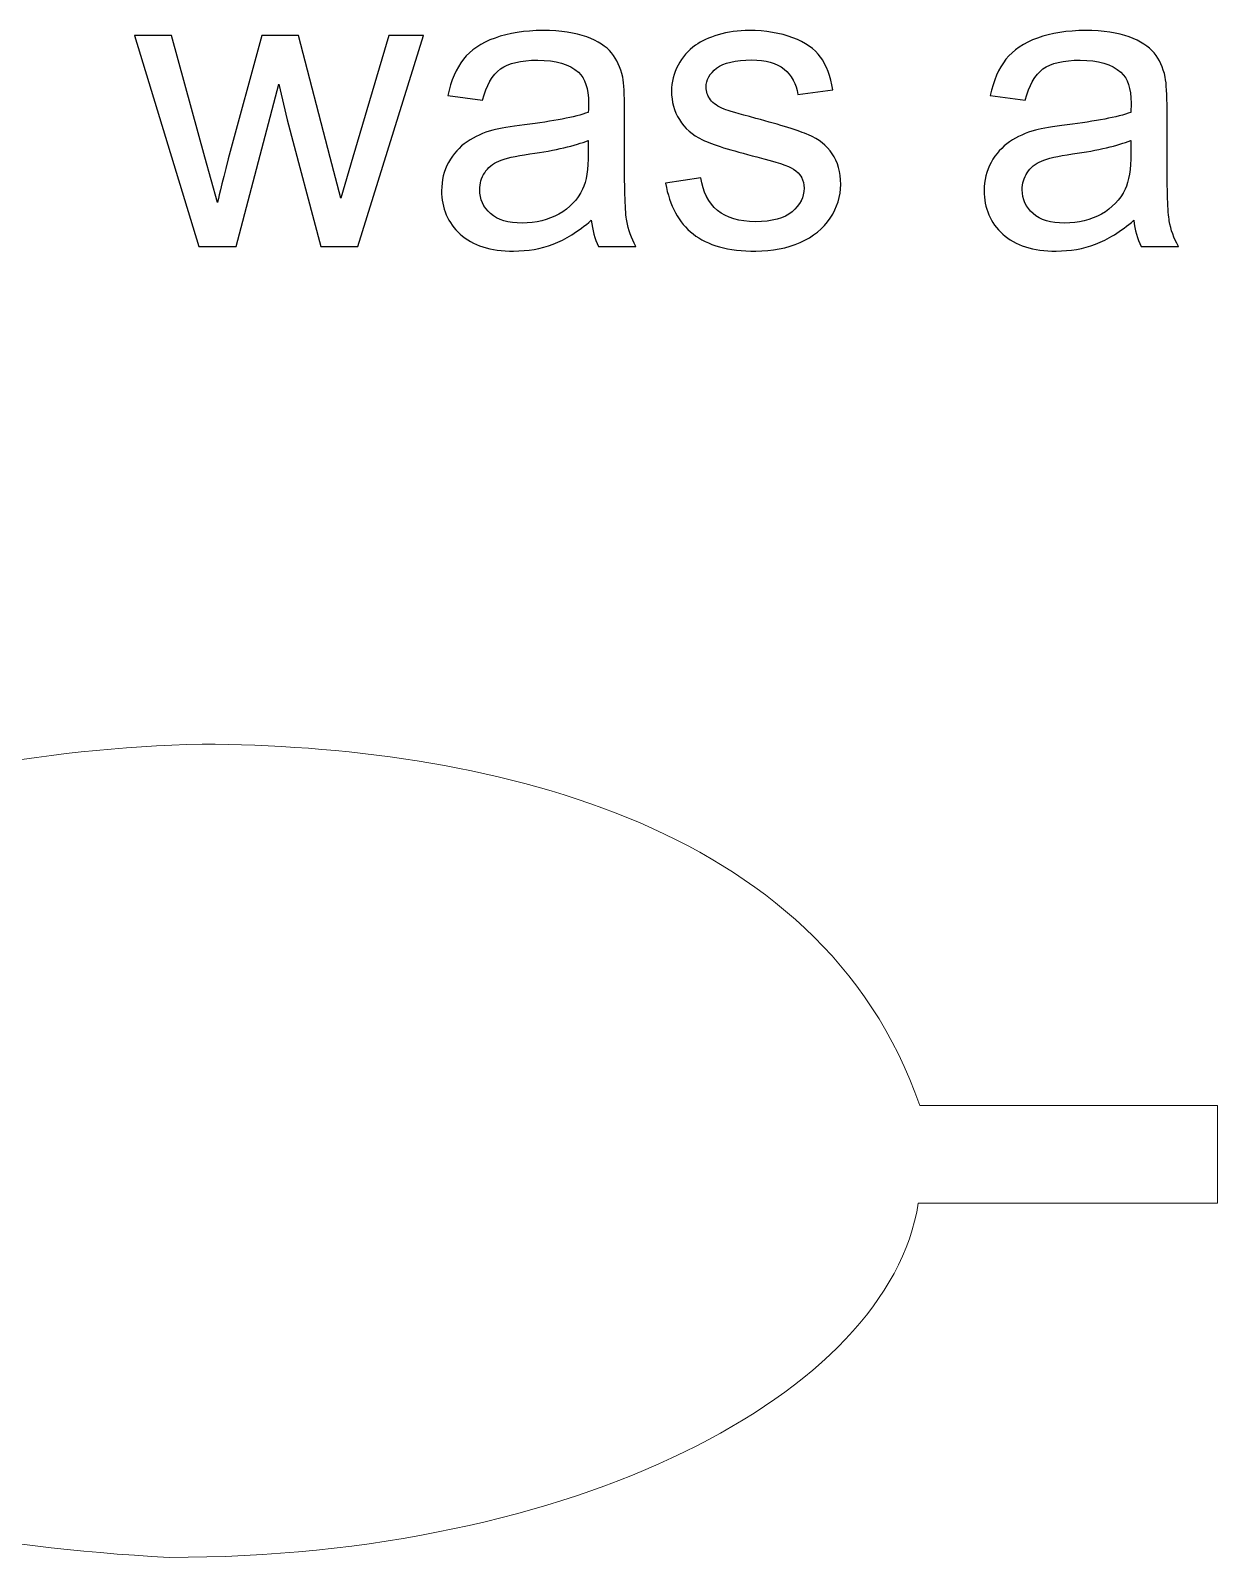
# Model space of a CAD drawing. Header units: inches. Extents: x -11.8 to 11.6, y -5.3 to 5.9.
# Drawn here: x 6.341 to 7.8, y 0.772 to 2.648 of the extents above; entities that cross this region are included whole.
import ezdxf

# ---------------------------------------------------------------- set-up
doc = ezdxf.new("R2010")
doc.units = ezdxf.units.IN
doc.header["$MEASUREMENT"] = 0
doc.layers.add('Layer 1', color=7, linetype='Continuous')

msp = doc.modelspace()

# ---------------------------------------------------------------- linework, layer by layer
at = {"layer": 'Layer 1', "color": 250}
for points, knots in [([(7.0302, 2.4148), (7.0139, 2.401), (6.9982, 2.3913), (6.9832, 2.3855), (6.9832, 2.3855), (6.9681, 2.3798), (6.952, 2.377), (6.9347, 2.377), (6.9347, 2.377), (6.9062, 2.377), (6.8844, 2.3839), (6.869, 2.3978), (6.869, 2.3978), (6.8538, 2.4118), (6.8461, 2.4296), (6.8461, 2.4512), (6.8461, 2.4512), (6.8461, 2.4639), (6.849, 2.4755), (6.8548, 2.486), (6.8548, 2.486), (6.8605, 2.4965), (6.8681, 2.5049), (6.8775, 2.5113), (6.8775, 2.5113), (6.8869, 2.5176), (6.8974, 2.5224), (6.9091, 2.5257), (6.9091, 2.5257), (6.9177, 2.5279), (6.9307, 2.5302), (6.9481, 2.5323), (6.9481, 2.5323), (6.9836, 2.5365), (7.0098, 2.5415), (7.0265, 2.5474), (7.0265, 2.5474), (7.0267, 2.5534), (7.0268, 2.5573), (7.0268, 2.5588), (7.0268, 2.5588), (7.0268, 2.5768), (7.0226, 2.5894), (7.0143, 2.5967), (7.0143, 2.5967), (7.0031, 2.6067), (6.9864, 2.6116), (6.9643, 2.6116), (6.9643, 2.6116), (6.9436, 2.6116), (6.9284, 2.608), (6.9185, 2.6008), (6.9185, 2.6008), (6.9086, 2.5935), (6.9014, 2.5807), (6.8966, 2.5623), (6.8966, 2.5623), (6.8966, 2.5623), (6.8537, 2.5682), (6.8537, 2.5682), (6.8537, 2.5682), (6.8576, 2.5865), (6.864, 2.6014), (6.873, 2.6127), (6.873, 2.6127), (6.8819, 2.624), (6.8949, 2.6328), (6.9118, 2.6388), (6.9118, 2.6388), (6.9287, 2.6449), (6.9483, 2.648), (6.9706, 2.648), (6.9706, 2.648), (6.9928, 2.648), (7.0107, 2.6453), (7.0245, 2.6402), (7.0245, 2.6402), (7.0384, 2.6349), (7.0485, 2.6284), (7.0551, 2.6205), (7.0551, 2.6205), (7.0616, 2.6126), (7.0661, 2.6027), (7.0688, 2.5906), (7.0688, 2.5906), (7.0702, 2.5831), (7.071, 2.5696), (7.071, 2.5501), (7.071, 2.5501), (7.071, 2.5501), (7.071, 2.4915), (7.071, 2.4915), (7.071, 2.4915), (7.071, 2.4506), (7.0719, 2.4248), (7.0738, 2.414), (7.0738, 2.414), (7.0756, 2.4032), (7.0794, 2.3928), (7.0849, 2.3828), (7.0849, 2.3828), (7.0849, 2.3828), (7.039, 2.3828), (7.039, 2.3828), (7.039, 2.3828), (7.0345, 2.3919), (7.0315, 2.4026), (7.0302, 2.4148)], [0, 0, 0, 0, 0.035714, 0.035714, 0.035714, 0.035714, 0.071429, 0.071429, 0.071429, 0.071429, 0.107143, 0.107143, 0.107143, 0.107143, 0.142857, 0.142857, 0.142857, 0.142857, 0.178571, 0.178571, 0.178571, 0.178571, 0.214286, 0.214286, 0.214286, 0.214286, 0.25, 0.25, 0.25, 0.25, 0.285714, 0.285714, 0.285714, 0.285714, 0.321429, 0.321429, 0.321429, 0.321429, 0.357143, 0.357143, 0.357143, 0.357143, 0.392857, 0.392857, 0.392857, 0.392857, 0.428571, 0.428571, 0.428571, 0.428571, 0.464286, 0.464286, 0.464286, 0.464286, 0.5, 0.5, 0.5, 0.5, 0.535714, 0.535714, 0.535714, 0.535714, 0.571429, 0.571429, 0.571429, 0.571429, 0.607143, 0.607143, 0.607143, 0.607143, 0.642857, 0.642857, 0.642857, 0.642857, 0.678571, 0.678571, 0.678571, 0.678571, 0.714286, 0.714286, 0.714286, 0.714286, 0.75, 0.75, 0.75, 0.75, 0.785714, 0.785714, 0.785714, 0.785714, 0.821429, 0.821429, 0.821429, 0.821429, 0.857143, 0.857143, 0.857143, 0.857143, 0.892857, 0.892857, 0.892857, 0.892857, 0.928571, 0.928571, 0.928571, 0.928571, 1, 1, 1, 1]), ([(7.1215, 2.4603), (7.1215, 2.4603), (7.165, 2.4671), (7.165, 2.4671), (7.165, 2.4671), (7.1674, 2.4497), (7.1742, 2.4363), (7.1854, 2.427), (7.1854, 2.427), (7.1965, 2.4178), (7.212, 2.4131), (7.2321, 2.4131), (7.2321, 2.4131), (7.2523, 2.4131), (7.2673, 2.4173), (7.277, 2.4254), (7.277, 2.4254), (7.2868, 2.4337), (7.2917, 2.4433), (7.2917, 2.4543), (7.2917, 2.4543), (7.2917, 2.4643), (7.2874, 2.4721), (7.2787, 2.4778), (7.2787, 2.4778), (7.2727, 2.4818), (7.2577, 2.4867), (7.2338, 2.4927), (7.2338, 2.4927), (7.2016, 2.5008), (7.1792, 2.5078), (7.1668, 2.5138), (7.1668, 2.5138), (7.1544, 2.5198), (7.1449, 2.528), (7.1385, 2.5385), (7.1385, 2.5385), (7.132, 2.549), (7.1288, 2.5606), (7.1288, 2.5733), (7.1288, 2.5733), (7.1288, 2.5848), (7.1315, 2.5955), (7.1368, 2.6053), (7.1368, 2.6053), (7.142, 2.6153), (7.1493, 2.6234), (7.1584, 2.6299), (7.1584, 2.6299), (7.1652, 2.6349), (7.1745, 2.6393), (7.1863, 2.6428), (7.1863, 2.6428), (7.1981, 2.6463), (7.2108, 2.648), (7.2243, 2.648), (7.2243, 2.648), (7.2446, 2.648), (7.2625, 2.645), (7.2779, 2.6392), (7.2779, 2.6392), (7.2933, 2.6333), (7.3046, 2.6254), (7.312, 2.6154), (7.312, 2.6154), (7.3193, 2.6053), (7.3243, 2.592), (7.327, 2.5753), (7.327, 2.5753), (7.327, 2.5753), (7.2841, 2.5693), (7.2841, 2.5693), (7.2841, 2.5693), (7.2821, 2.5827), (7.2765, 2.5931), (7.2671, 2.6006), (7.2671, 2.6006), (7.2578, 2.6081), (7.2445, 2.6118), (7.2275, 2.6118), (7.2275, 2.6118), (7.2073, 2.6118), (7.1929, 2.6085), (7.1843, 2.6018), (7.1843, 2.6018), (7.1756, 2.5952), (7.1713, 2.5873), (7.1713, 2.5784), (7.1713, 2.5784), (7.1713, 2.5727), (7.1731, 2.5676), (7.1767, 2.563), (7.1767, 2.563), (7.1803, 2.5583), (7.1859, 2.5544), (7.1935, 2.5513), (7.1935, 2.5513), (7.198, 2.5497), (7.2109, 2.5459), (7.2324, 2.5401), (7.2324, 2.5401), (7.2635, 2.5318), (7.2851, 2.525), (7.2974, 2.5197), (7.2974, 2.5197), (7.3097, 2.5144), (7.3194, 2.5067), (7.3264, 2.4966), (7.3264, 2.4966), (7.3334, 2.4865), (7.3369, 2.474), (7.3369, 2.459), (7.3369, 2.459), (7.3369, 2.4443), (7.3325, 2.4306), (7.324, 2.4176), (7.324, 2.4176), (7.3155, 2.4047), (7.3031, 2.3947), (7.287, 2.3876), (7.287, 2.3876), (7.271, 2.3805), (7.2527, 2.377), (7.2324, 2.377), (7.2324, 2.377), (7.1986, 2.377), (7.173, 2.384), (7.1553, 2.398), (7.1553, 2.398), (7.1376, 2.412), (7.1264, 2.4328), (7.1215, 2.4603)], [0, 0, 0, 0, 0.029412, 0.029412, 0.029412, 0.029412, 0.058824, 0.058824, 0.058824, 0.058824, 0.088235, 0.088235, 0.088235, 0.088235, 0.117647, 0.117647, 0.117647, 0.117647, 0.147059, 0.147059, 0.147059, 0.147059, 0.176471, 0.176471, 0.176471, 0.176471, 0.205882, 0.205882, 0.205882, 0.205882, 0.235294, 0.235294, 0.235294, 0.235294, 0.264706, 0.264706, 0.264706, 0.264706, 0.294118, 0.294118, 0.294118, 0.294118, 0.323529, 0.323529, 0.323529, 0.323529, 0.352941, 0.352941, 0.352941, 0.352941, 0.382353, 0.382353, 0.382353, 0.382353, 0.411765, 0.411765, 0.411765, 0.411765, 0.441176, 0.441176, 0.441176, 0.441176, 0.470588, 0.470588, 0.470588, 0.470588, 0.5, 0.5, 0.5, 0.5, 0.529412, 0.529412, 0.529412, 0.529412, 0.558824, 0.558824, 0.558824, 0.558824, 0.588235, 0.588235, 0.588235, 0.588235, 0.617647, 0.617647, 0.617647, 0.617647, 0.647059, 0.647059, 0.647059, 0.647059, 0.676471, 0.676471, 0.676471, 0.676471, 0.705882, 0.705882, 0.705882, 0.705882, 0.735294, 0.735294, 0.735294, 0.735294, 0.764706, 0.764706, 0.764706, 0.764706, 0.794118, 0.794118, 0.794118, 0.794118, 0.823529, 0.823529, 0.823529, 0.823529, 0.852941, 0.852941, 0.852941, 0.852941, 0.882353, 0.882353, 0.882353, 0.882353, 0.911765, 0.911765, 0.911765, 0.911765, 0.941176, 0.941176, 0.941176, 0.941176, 1, 1, 1, 1]), ([(7.6972, 2.4148), (7.6809, 2.401), (7.6652, 2.3913), (7.6502, 2.3855), (7.6502, 2.3855), (7.6351, 2.3798), (7.619, 2.377), (7.6017, 2.377), (7.6017, 2.377), (7.5732, 2.377), (7.5514, 2.3839), (7.536, 2.3978), (7.536, 2.3978), (7.5208, 2.4118), (7.5131, 2.4296), (7.5131, 2.4512), (7.5131, 2.4512), (7.5131, 2.4639), (7.516, 2.4755), (7.5218, 2.486), (7.5218, 2.486), (7.5275, 2.4965), (7.5351, 2.5049), (7.5445, 2.5113), (7.5445, 2.5113), (7.5539, 2.5176), (7.5644, 2.5224), (7.5761, 2.5257), (7.5761, 2.5257), (7.5847, 2.5279), (7.5977, 2.5302), (7.6151, 2.5323), (7.6151, 2.5323), (7.6506, 2.5365), (7.6768, 2.5415), (7.6935, 2.5474), (7.6935, 2.5474), (7.6937, 2.5534), (7.6938, 2.5573), (7.6938, 2.5588), (7.6938, 2.5588), (7.6938, 2.5768), (7.6896, 2.5894), (7.6813, 2.5967), (7.6813, 2.5967), (7.6701, 2.6067), (7.6534, 2.6116), (7.6313, 2.6116), (7.6313, 2.6116), (7.6106, 2.6116), (7.5954, 2.608), (7.5855, 2.6008), (7.5855, 2.6008), (7.5756, 2.5935), (7.5684, 2.5807), (7.5636, 2.5623), (7.5636, 2.5623), (7.5636, 2.5623), (7.5207, 2.5682), (7.5207, 2.5682), (7.5207, 2.5682), (7.5246, 2.5865), (7.531, 2.6014), (7.54, 2.6127), (7.54, 2.6127), (7.5489, 2.624), (7.5619, 2.6328), (7.5788, 2.6388), (7.5788, 2.6388), (7.5957, 2.6449), (7.6153, 2.648), (7.6376, 2.648), (7.6376, 2.648), (7.6598, 2.648), (7.6777, 2.6453), (7.6915, 2.6402), (7.6915, 2.6402), (7.7054, 2.6349), (7.7155, 2.6284), (7.7221, 2.6205), (7.7221, 2.6205), (7.7286, 2.6126), (7.7331, 2.6027), (7.7358, 2.5906), (7.7358, 2.5906), (7.7372, 2.5831), (7.738, 2.5696), (7.738, 2.5501), (7.738, 2.5501), (7.738, 2.5501), (7.738, 2.4915), (7.738, 2.4915), (7.738, 2.4915), (7.738, 2.4506), (7.7389, 2.4248), (7.7408, 2.414), (7.7408, 2.414), (7.7426, 2.4032), (7.7464, 2.3928), (7.7519, 2.3828), (7.7519, 2.3828), (7.7519, 2.3828), (7.706, 2.3828), (7.706, 2.3828), (7.706, 2.3828), (7.7015, 2.3919), (7.6985, 2.4026), (7.6972, 2.4148)], [0, 0, 0, 0, 0.035714, 0.035714, 0.035714, 0.035714, 0.071429, 0.071429, 0.071429, 0.071429, 0.107143, 0.107143, 0.107143, 0.107143, 0.142857, 0.142857, 0.142857, 0.142857, 0.178571, 0.178571, 0.178571, 0.178571, 0.214286, 0.214286, 0.214286, 0.214286, 0.25, 0.25, 0.25, 0.25, 0.285714, 0.285714, 0.285714, 0.285714, 0.321429, 0.321429, 0.321429, 0.321429, 0.357143, 0.357143, 0.357143, 0.357143, 0.392857, 0.392857, 0.392857, 0.392857, 0.428571, 0.428571, 0.428571, 0.428571, 0.464286, 0.464286, 0.464286, 0.464286, 0.5, 0.5, 0.5, 0.5, 0.535714, 0.535714, 0.535714, 0.535714, 0.571429, 0.571429, 0.571429, 0.571429, 0.607143, 0.607143, 0.607143, 0.607143, 0.642857, 0.642857, 0.642857, 0.642857, 0.678571, 0.678571, 0.678571, 0.678571, 0.714286, 0.714286, 0.714286, 0.714286, 0.75, 0.75, 0.75, 0.75, 0.785714, 0.785714, 0.785714, 0.785714, 0.821429, 0.821429, 0.821429, 0.821429, 0.857143, 0.857143, 0.857143, 0.857143, 0.892857, 0.892857, 0.892857, 0.892857, 0.928571, 0.928571, 0.928571, 0.928571, 1, 1, 1, 1]), ([(6.5478, 2.3828), (6.5478, 2.3828), (6.4685, 2.6421), (6.4685, 2.6421), (6.4685, 2.6421), (6.4685, 2.6421), (6.5139, 2.6421), (6.5139, 2.6421), (6.5139, 2.6421), (6.5139, 2.6421), (6.5551, 2.4924), (6.5551, 2.4924), (6.5551, 2.4924), (6.5551, 2.4924), (6.5705, 2.4368), (6.5705, 2.4368), (6.5705, 2.4368), (6.5711, 2.4396), (6.5756, 2.4574), (6.5839, 2.4903), (6.5839, 2.4903), (6.5839, 2.4903), (6.6251, 2.6421), (6.6251, 2.6421), (6.6251, 2.6421), (6.6251, 2.6421), (6.6703, 2.6421), (6.6703, 2.6421), (6.6703, 2.6421), (6.6703, 2.6421), (6.7091, 2.4918), (6.7091, 2.4918), (6.7091, 2.4918), (6.7091, 2.4918), (6.7221, 2.4422), (6.7221, 2.4422), (6.7221, 2.4422), (6.7221, 2.4422), (6.737, 2.4923), (6.737, 2.4923), (6.737, 2.4923), (6.737, 2.4923), (6.7814, 2.6421), (6.7814, 2.6421), (6.7814, 2.6421), (6.7814, 2.6421), (6.8241, 2.6421), (6.8241, 2.6421), (6.8241, 2.6421), (6.8241, 2.6421), (6.743, 2.3828), (6.743, 2.3828), (6.743, 2.3828), (6.743, 2.3828), (6.6975, 2.3828), (6.6975, 2.3828), (6.6975, 2.3828), (6.6975, 2.3828), (6.6562, 2.5381), (6.6562, 2.5381), (6.6562, 2.5381), (6.6562, 2.5381), (6.6461, 2.5823), (6.6461, 2.5823), (6.6461, 2.5823), (6.6461, 2.5823), (6.5937, 2.3828), (6.5937, 2.3828), (6.5937, 2.3828), (6.5937, 2.3828), (6.5478, 2.3828), (6.5478, 2.3828)], [0, 0, 0, 0, 0.052632, 0.052632, 0.052632, 0.052632, 0.105263, 0.105263, 0.105263, 0.105263, 0.157895, 0.157895, 0.157895, 0.157895, 0.210526, 0.210526, 0.210526, 0.210526, 0.263158, 0.263158, 0.263158, 0.263158, 0.315789, 0.315789, 0.315789, 0.315789, 0.368421, 0.368421, 0.368421, 0.368421, 0.421053, 0.421053, 0.421053, 0.421053, 0.473684, 0.473684, 0.473684, 0.473684, 0.526316, 0.526316, 0.526316, 0.526316, 0.578947, 0.578947, 0.578947, 0.578947, 0.631579, 0.631579, 0.631579, 0.631579, 0.684211, 0.684211, 0.684211, 0.684211, 0.736842, 0.736842, 0.736842, 0.736842, 0.789474, 0.789474, 0.789474, 0.789474, 0.842105, 0.842105, 0.842105, 0.842105, 0.894737, 0.894737, 0.894737, 0.894737, 1, 1, 1, 1]), ([(7.0265, 2.513), (7.0105, 2.5064), (6.9866, 2.5009), (6.9548, 2.4963), (6.9548, 2.4963), (6.9367, 2.4938), (6.9239, 2.4908), (6.9165, 2.4876), (6.9165, 2.4876), (6.909, 2.4843), (6.9031, 2.4796), (6.8991, 2.4733), (6.8991, 2.4733), (6.895, 2.467), (6.893, 2.4601), (6.893, 2.4524), (6.893, 2.4524), (6.893, 2.4407), (6.8975, 2.4309), (6.9063, 2.4231), (6.9063, 2.4231), (6.9151, 2.4153), (6.9281, 2.4114), (6.9452, 2.4114), (6.9452, 2.4114), (6.9621, 2.4114), (6.9772, 2.4151), (6.9904, 2.4225), (6.9904, 2.4225), (7.0035, 2.4299), (7.0133, 2.4401), (7.0195, 2.4529), (7.0195, 2.4529), (7.0242, 2.4628), (7.0265, 2.4775), (7.0265, 2.4968), (7.0265, 2.4968), (7.0265, 2.4968), (7.0265, 2.513), (7.0265, 2.513)], [0, 0, 0, 0, 0.090909, 0.090909, 0.090909, 0.090909, 0.181818, 0.181818, 0.181818, 0.181818, 0.272727, 0.272727, 0.272727, 0.272727, 0.363636, 0.363636, 0.363636, 0.363636, 0.454545, 0.454545, 0.454545, 0.454545, 0.545455, 0.545455, 0.545455, 0.545455, 0.636364, 0.636364, 0.636364, 0.636364, 0.727273, 0.727273, 0.727273, 0.727273, 0.818182, 0.818182, 0.818182, 0.818182, 1, 1, 1, 1]), ([(7.6935, 2.513), (7.6775, 2.5064), (7.6536, 2.5009), (7.6218, 2.4963), (7.6218, 2.4963), (7.6037, 2.4938), (7.5909, 2.4908), (7.5835, 2.4876), (7.5835, 2.4876), (7.576, 2.4843), (7.5701, 2.4796), (7.5661, 2.4733), (7.5661, 2.4733), (7.562, 2.467), (7.56, 2.4601), (7.56, 2.4524), (7.56, 2.4524), (7.56, 2.4407), (7.5645, 2.4309), (7.5733, 2.4231), (7.5733, 2.4231), (7.5821, 2.4153), (7.5951, 2.4114), (7.6122, 2.4114), (7.6122, 2.4114), (7.6291, 2.4114), (7.6442, 2.4151), (7.6574, 2.4225), (7.6574, 2.4225), (7.6705, 2.4299), (7.6803, 2.4401), (7.6865, 2.4529), (7.6865, 2.4529), (7.6912, 2.4628), (7.6935, 2.4775), (7.6935, 2.4968), (7.6935, 2.4968), (7.6935, 2.4968), (7.6935, 2.513), (7.6935, 2.513)], [0, 0, 0, 0, 0.090909, 0.090909, 0.090909, 0.090909, 0.181818, 0.181818, 0.181818, 0.181818, 0.272727, 0.272727, 0.272727, 0.272727, 0.363636, 0.363636, 0.363636, 0.363636, 0.454545, 0.454545, 0.454545, 0.454545, 0.545455, 0.545455, 0.545455, 0.545455, 0.636364, 0.636364, 0.636364, 0.636364, 0.727273, 0.727273, 0.727273, 0.727273, 0.818182, 0.818182, 0.818182, 0.818182, 1, 1, 1, 1])]:
    msp.add_open_spline(points, degree=3, knots=knots, dxfattribs=at)
at = {"layer": 'Layer 1', "color": 250, "lineweight": 9}
for points, knots in [([(7.0302, 2.4148), (7.0139, 2.401), (6.9982, 2.3913), (6.9832, 2.3855), (6.9832, 2.3855), (6.9681, 2.3798), (6.952, 2.377), (6.9347, 2.377), (6.9347, 2.377), (6.9062, 2.377), (6.8844, 2.3839), (6.869, 2.3978), (6.869, 2.3978), (6.8538, 2.4118), (6.8461, 2.4296), (6.8461, 2.4512), (6.8461, 2.4512), (6.8461, 2.4639), (6.849, 2.4755), (6.8548, 2.486), (6.8548, 2.486), (6.8605, 2.4965), (6.8681, 2.5049), (6.8775, 2.5113), (6.8775, 2.5113), (6.8869, 2.5176), (6.8974, 2.5224), (6.9091, 2.5257), (6.9091, 2.5257), (6.9177, 2.5279), (6.9307, 2.5302), (6.9481, 2.5323), (6.9481, 2.5323), (6.9836, 2.5365), (7.0098, 2.5415), (7.0265, 2.5474), (7.0265, 2.5474), (7.0267, 2.5534), (7.0268, 2.5573), (7.0268, 2.5588), (7.0268, 2.5588), (7.0268, 2.5768), (7.0226, 2.5894), (7.0143, 2.5967), (7.0143, 2.5967), (7.0031, 2.6067), (6.9864, 2.6116), (6.9643, 2.6116), (6.9643, 2.6116), (6.9436, 2.6116), (6.9284, 2.608), (6.9185, 2.6008), (6.9185, 2.6008), (6.9086, 2.5935), (6.9014, 2.5807), (6.8966, 2.5623), (6.8966, 2.5623), (6.8966, 2.5623), (6.8537, 2.5682), (6.8537, 2.5682), (6.8537, 2.5682), (6.8576, 2.5865), (6.864, 2.6014), (6.873, 2.6127), (6.873, 2.6127), (6.8819, 2.624), (6.8949, 2.6328), (6.9118, 2.6388), (6.9118, 2.6388), (6.9287, 2.6449), (6.9483, 2.648), (6.9706, 2.648), (6.9706, 2.648), (6.9928, 2.648), (7.0107, 2.6453), (7.0245, 2.6402), (7.0245, 2.6402), (7.0384, 2.6349), (7.0485, 2.6284), (7.0551, 2.6205), (7.0551, 2.6205), (7.0616, 2.6126), (7.0661, 2.6027), (7.0688, 2.5906), (7.0688, 2.5906), (7.0702, 2.5831), (7.071, 2.5696), (7.071, 2.5501), (7.071, 2.5501), (7.071, 2.5501), (7.071, 2.4915), (7.071, 2.4915), (7.071, 2.4915), (7.071, 2.4506), (7.0719, 2.4248), (7.0738, 2.414), (7.0738, 2.414), (7.0756, 2.4032), (7.0794, 2.3928), (7.0849, 2.3828), (7.0849, 2.3828), (7.0849, 2.3828), (7.039, 2.3828), (7.039, 2.3828), (7.039, 2.3828), (7.0345, 2.3919), (7.0315, 2.4026), (7.0302, 2.4148)], [0, 0, 0, 0, 0.035714, 0.035714, 0.035714, 0.035714, 0.071429, 0.071429, 0.071429, 0.071429, 0.107143, 0.107143, 0.107143, 0.107143, 0.142857, 0.142857, 0.142857, 0.142857, 0.178571, 0.178571, 0.178571, 0.178571, 0.214286, 0.214286, 0.214286, 0.214286, 0.25, 0.25, 0.25, 0.25, 0.285714, 0.285714, 0.285714, 0.285714, 0.321429, 0.321429, 0.321429, 0.321429, 0.357143, 0.357143, 0.357143, 0.357143, 0.392857, 0.392857, 0.392857, 0.392857, 0.428571, 0.428571, 0.428571, 0.428571, 0.464286, 0.464286, 0.464286, 0.464286, 0.5, 0.5, 0.5, 0.5, 0.535714, 0.535714, 0.535714, 0.535714, 0.571429, 0.571429, 0.571429, 0.571429, 0.607143, 0.607143, 0.607143, 0.607143, 0.642857, 0.642857, 0.642857, 0.642857, 0.678571, 0.678571, 0.678571, 0.678571, 0.714286, 0.714286, 0.714286, 0.714286, 0.75, 0.75, 0.75, 0.75, 0.785714, 0.785714, 0.785714, 0.785714, 0.821429, 0.821429, 0.821429, 0.821429, 0.857143, 0.857143, 0.857143, 0.857143, 0.892857, 0.892857, 0.892857, 0.892857, 0.928571, 0.928571, 0.928571, 0.928571, 1, 1, 1, 1]), ([(7.1215, 2.4603), (7.1215, 2.4603), (7.165, 2.4671), (7.165, 2.4671), (7.165, 2.4671), (7.1674, 2.4497), (7.1742, 2.4363), (7.1854, 2.427), (7.1854, 2.427), (7.1965, 2.4178), (7.212, 2.4131), (7.2321, 2.4131), (7.2321, 2.4131), (7.2523, 2.4131), (7.2673, 2.4173), (7.277, 2.4254), (7.277, 2.4254), (7.2868, 2.4337), (7.2917, 2.4433), (7.2917, 2.4543), (7.2917, 2.4543), (7.2917, 2.4643), (7.2874, 2.4721), (7.2787, 2.4778), (7.2787, 2.4778), (7.2727, 2.4818), (7.2577, 2.4867), (7.2338, 2.4927), (7.2338, 2.4927), (7.2016, 2.5008), (7.1792, 2.5078), (7.1668, 2.5138), (7.1668, 2.5138), (7.1544, 2.5198), (7.1449, 2.528), (7.1385, 2.5385), (7.1385, 2.5385), (7.132, 2.549), (7.1288, 2.5606), (7.1288, 2.5733), (7.1288, 2.5733), (7.1288, 2.5848), (7.1315, 2.5955), (7.1368, 2.6053), (7.1368, 2.6053), (7.142, 2.6153), (7.1493, 2.6234), (7.1584, 2.6299), (7.1584, 2.6299), (7.1652, 2.6349), (7.1745, 2.6393), (7.1863, 2.6428), (7.1863, 2.6428), (7.1981, 2.6463), (7.2108, 2.648), (7.2243, 2.648), (7.2243, 2.648), (7.2446, 2.648), (7.2625, 2.645), (7.2779, 2.6392), (7.2779, 2.6392), (7.2933, 2.6333), (7.3046, 2.6254), (7.312, 2.6154), (7.312, 2.6154), (7.3193, 2.6053), (7.3243, 2.592), (7.327, 2.5753), (7.327, 2.5753), (7.327, 2.5753), (7.2841, 2.5693), (7.2841, 2.5693), (7.2841, 2.5693), (7.2821, 2.5827), (7.2765, 2.5931), (7.2671, 2.6006), (7.2671, 2.6006), (7.2578, 2.6081), (7.2445, 2.6118), (7.2275, 2.6118), (7.2275, 2.6118), (7.2073, 2.6118), (7.1929, 2.6085), (7.1843, 2.6018), (7.1843, 2.6018), (7.1756, 2.5952), (7.1713, 2.5873), (7.1713, 2.5784), (7.1713, 2.5784), (7.1713, 2.5727), (7.1731, 2.5676), (7.1767, 2.563), (7.1767, 2.563), (7.1803, 2.5583), (7.1859, 2.5544), (7.1935, 2.5513), (7.1935, 2.5513), (7.198, 2.5497), (7.2109, 2.5459), (7.2324, 2.5401), (7.2324, 2.5401), (7.2635, 2.5318), (7.2851, 2.525), (7.2974, 2.5197), (7.2974, 2.5197), (7.3097, 2.5144), (7.3194, 2.5067), (7.3264, 2.4966), (7.3264, 2.4966), (7.3334, 2.4865), (7.3369, 2.474), (7.3369, 2.459), (7.3369, 2.459), (7.3369, 2.4443), (7.3325, 2.4306), (7.324, 2.4176), (7.324, 2.4176), (7.3155, 2.4047), (7.3031, 2.3947), (7.287, 2.3876), (7.287, 2.3876), (7.271, 2.3805), (7.2527, 2.377), (7.2324, 2.377), (7.2324, 2.377), (7.1986, 2.377), (7.173, 2.384), (7.1553, 2.398), (7.1553, 2.398), (7.1376, 2.412), (7.1264, 2.4328), (7.1215, 2.4603)], [0, 0, 0, 0, 0.029412, 0.029412, 0.029412, 0.029412, 0.058824, 0.058824, 0.058824, 0.058824, 0.088235, 0.088235, 0.088235, 0.088235, 0.117647, 0.117647, 0.117647, 0.117647, 0.147059, 0.147059, 0.147059, 0.147059, 0.176471, 0.176471, 0.176471, 0.176471, 0.205882, 0.205882, 0.205882, 0.205882, 0.235294, 0.235294, 0.235294, 0.235294, 0.264706, 0.264706, 0.264706, 0.264706, 0.294118, 0.294118, 0.294118, 0.294118, 0.323529, 0.323529, 0.323529, 0.323529, 0.352941, 0.352941, 0.352941, 0.352941, 0.382353, 0.382353, 0.382353, 0.382353, 0.411765, 0.411765, 0.411765, 0.411765, 0.441176, 0.441176, 0.441176, 0.441176, 0.470588, 0.470588, 0.470588, 0.470588, 0.5, 0.5, 0.5, 0.5, 0.529412, 0.529412, 0.529412, 0.529412, 0.558824, 0.558824, 0.558824, 0.558824, 0.588235, 0.588235, 0.588235, 0.588235, 0.617647, 0.617647, 0.617647, 0.617647, 0.647059, 0.647059, 0.647059, 0.647059, 0.676471, 0.676471, 0.676471, 0.676471, 0.705882, 0.705882, 0.705882, 0.705882, 0.735294, 0.735294, 0.735294, 0.735294, 0.764706, 0.764706, 0.764706, 0.764706, 0.794118, 0.794118, 0.794118, 0.794118, 0.823529, 0.823529, 0.823529, 0.823529, 0.852941, 0.852941, 0.852941, 0.852941, 0.882353, 0.882353, 0.882353, 0.882353, 0.911765, 0.911765, 0.911765, 0.911765, 0.941176, 0.941176, 0.941176, 0.941176, 1, 1, 1, 1]), ([(7.6972, 2.4148), (7.6809, 2.401), (7.6652, 2.3913), (7.6502, 2.3855), (7.6502, 2.3855), (7.6351, 2.3798), (7.619, 2.377), (7.6017, 2.377), (7.6017, 2.377), (7.5732, 2.377), (7.5514, 2.3839), (7.536, 2.3978), (7.536, 2.3978), (7.5208, 2.4118), (7.5131, 2.4296), (7.5131, 2.4512), (7.5131, 2.4512), (7.5131, 2.4639), (7.516, 2.4755), (7.5218, 2.486), (7.5218, 2.486), (7.5275, 2.4965), (7.5351, 2.5049), (7.5445, 2.5113), (7.5445, 2.5113), (7.5539, 2.5176), (7.5644, 2.5224), (7.5761, 2.5257), (7.5761, 2.5257), (7.5847, 2.5279), (7.5977, 2.5302), (7.6151, 2.5323), (7.6151, 2.5323), (7.6506, 2.5365), (7.6768, 2.5415), (7.6935, 2.5474), (7.6935, 2.5474), (7.6937, 2.5534), (7.6938, 2.5573), (7.6938, 2.5588), (7.6938, 2.5588), (7.6938, 2.5768), (7.6896, 2.5894), (7.6813, 2.5967), (7.6813, 2.5967), (7.6701, 2.6067), (7.6534, 2.6116), (7.6313, 2.6116), (7.6313, 2.6116), (7.6106, 2.6116), (7.5954, 2.608), (7.5855, 2.6008), (7.5855, 2.6008), (7.5756, 2.5935), (7.5684, 2.5807), (7.5636, 2.5623), (7.5636, 2.5623), (7.5636, 2.5623), (7.5207, 2.5682), (7.5207, 2.5682), (7.5207, 2.5682), (7.5246, 2.5865), (7.531, 2.6014), (7.54, 2.6127), (7.54, 2.6127), (7.5489, 2.624), (7.5619, 2.6328), (7.5788, 2.6388), (7.5788, 2.6388), (7.5957, 2.6449), (7.6153, 2.648), (7.6376, 2.648), (7.6376, 2.648), (7.6598, 2.648), (7.6777, 2.6453), (7.6915, 2.6402), (7.6915, 2.6402), (7.7054, 2.6349), (7.7155, 2.6284), (7.7221, 2.6205), (7.7221, 2.6205), (7.7286, 2.6126), (7.7331, 2.6027), (7.7358, 2.5906), (7.7358, 2.5906), (7.7372, 2.5831), (7.738, 2.5696), (7.738, 2.5501), (7.738, 2.5501), (7.738, 2.5501), (7.738, 2.4915), (7.738, 2.4915), (7.738, 2.4915), (7.738, 2.4506), (7.7389, 2.4248), (7.7408, 2.414), (7.7408, 2.414), (7.7426, 2.4032), (7.7464, 2.3928), (7.7519, 2.3828), (7.7519, 2.3828), (7.7519, 2.3828), (7.706, 2.3828), (7.706, 2.3828), (7.706, 2.3828), (7.7015, 2.3919), (7.6985, 2.4026), (7.6972, 2.4148)], [0, 0, 0, 0, 0.035714, 0.035714, 0.035714, 0.035714, 0.071429, 0.071429, 0.071429, 0.071429, 0.107143, 0.107143, 0.107143, 0.107143, 0.142857, 0.142857, 0.142857, 0.142857, 0.178571, 0.178571, 0.178571, 0.178571, 0.214286, 0.214286, 0.214286, 0.214286, 0.25, 0.25, 0.25, 0.25, 0.285714, 0.285714, 0.285714, 0.285714, 0.321429, 0.321429, 0.321429, 0.321429, 0.357143, 0.357143, 0.357143, 0.357143, 0.392857, 0.392857, 0.392857, 0.392857, 0.428571, 0.428571, 0.428571, 0.428571, 0.464286, 0.464286, 0.464286, 0.464286, 0.5, 0.5, 0.5, 0.5, 0.535714, 0.535714, 0.535714, 0.535714, 0.571429, 0.571429, 0.571429, 0.571429, 0.607143, 0.607143, 0.607143, 0.607143, 0.642857, 0.642857, 0.642857, 0.642857, 0.678571, 0.678571, 0.678571, 0.678571, 0.714286, 0.714286, 0.714286, 0.714286, 0.75, 0.75, 0.75, 0.75, 0.785714, 0.785714, 0.785714, 0.785714, 0.821429, 0.821429, 0.821429, 0.821429, 0.857143, 0.857143, 0.857143, 0.857143, 0.892857, 0.892857, 0.892857, 0.892857, 0.928571, 0.928571, 0.928571, 0.928571, 1, 1, 1, 1]), ([(6.5478, 2.3828), (6.5478, 2.3828), (6.4685, 2.6421), (6.4685, 2.6421), (6.4685, 2.6421), (6.4685, 2.6421), (6.5139, 2.6421), (6.5139, 2.6421), (6.5139, 2.6421), (6.5139, 2.6421), (6.5551, 2.4924), (6.5551, 2.4924), (6.5551, 2.4924), (6.5551, 2.4924), (6.5705, 2.4368), (6.5705, 2.4368), (6.5705, 2.4368), (6.5711, 2.4396), (6.5756, 2.4574), (6.5839, 2.4903), (6.5839, 2.4903), (6.5839, 2.4903), (6.6251, 2.6421), (6.6251, 2.6421), (6.6251, 2.6421), (6.6251, 2.6421), (6.6703, 2.6421), (6.6703, 2.6421), (6.6703, 2.6421), (6.6703, 2.6421), (6.7091, 2.4918), (6.7091, 2.4918), (6.7091, 2.4918), (6.7091, 2.4918), (6.7221, 2.4422), (6.7221, 2.4422), (6.7221, 2.4422), (6.7221, 2.4422), (6.737, 2.4923), (6.737, 2.4923), (6.737, 2.4923), (6.737, 2.4923), (6.7814, 2.6421), (6.7814, 2.6421), (6.7814, 2.6421), (6.7814, 2.6421), (6.8241, 2.6421), (6.8241, 2.6421), (6.8241, 2.6421), (6.8241, 2.6421), (6.743, 2.3828), (6.743, 2.3828), (6.743, 2.3828), (6.743, 2.3828), (6.6975, 2.3828), (6.6975, 2.3828), (6.6975, 2.3828), (6.6975, 2.3828), (6.6562, 2.5381), (6.6562, 2.5381), (6.6562, 2.5381), (6.6562, 2.5381), (6.6461, 2.5823), (6.6461, 2.5823), (6.6461, 2.5823), (6.6461, 2.5823), (6.5937, 2.3828), (6.5937, 2.3828), (6.5937, 2.3828), (6.5937, 2.3828), (6.5478, 2.3828), (6.5478, 2.3828)], [0, 0, 0, 0, 0.052632, 0.052632, 0.052632, 0.052632, 0.105263, 0.105263, 0.105263, 0.105263, 0.157895, 0.157895, 0.157895, 0.157895, 0.210526, 0.210526, 0.210526, 0.210526, 0.263158, 0.263158, 0.263158, 0.263158, 0.315789, 0.315789, 0.315789, 0.315789, 0.368421, 0.368421, 0.368421, 0.368421, 0.421053, 0.421053, 0.421053, 0.421053, 0.473684, 0.473684, 0.473684, 0.473684, 0.526316, 0.526316, 0.526316, 0.526316, 0.578947, 0.578947, 0.578947, 0.578947, 0.631579, 0.631579, 0.631579, 0.631579, 0.684211, 0.684211, 0.684211, 0.684211, 0.736842, 0.736842, 0.736842, 0.736842, 0.789474, 0.789474, 0.789474, 0.789474, 0.842105, 0.842105, 0.842105, 0.842105, 0.894737, 0.894737, 0.894737, 0.894737, 1, 1, 1, 1]), ([(7.0265, 2.513), (7.0105, 2.5064), (6.9866, 2.5009), (6.9548, 2.4963), (6.9548, 2.4963), (6.9367, 2.4938), (6.9239, 2.4908), (6.9165, 2.4876), (6.9165, 2.4876), (6.909, 2.4843), (6.9031, 2.4796), (6.8991, 2.4733), (6.8991, 2.4733), (6.895, 2.467), (6.893, 2.4601), (6.893, 2.4524), (6.893, 2.4524), (6.893, 2.4407), (6.8975, 2.4309), (6.9063, 2.4231), (6.9063, 2.4231), (6.9151, 2.4153), (6.9281, 2.4114), (6.9452, 2.4114), (6.9452, 2.4114), (6.9621, 2.4114), (6.9772, 2.4151), (6.9904, 2.4225), (6.9904, 2.4225), (7.0035, 2.4299), (7.0133, 2.4401), (7.0195, 2.4529), (7.0195, 2.4529), (7.0242, 2.4628), (7.0265, 2.4775), (7.0265, 2.4968), (7.0265, 2.4968), (7.0265, 2.4968), (7.0265, 2.513), (7.0265, 2.513)], [0, 0, 0, 0, 0.090909, 0.090909, 0.090909, 0.090909, 0.181818, 0.181818, 0.181818, 0.181818, 0.272727, 0.272727, 0.272727, 0.272727, 0.363636, 0.363636, 0.363636, 0.363636, 0.454545, 0.454545, 0.454545, 0.454545, 0.545455, 0.545455, 0.545455, 0.545455, 0.636364, 0.636364, 0.636364, 0.636364, 0.727273, 0.727273, 0.727273, 0.727273, 0.818182, 0.818182, 0.818182, 0.818182, 1, 1, 1, 1]), ([(7.6935, 2.513), (7.6775, 2.5064), (7.6536, 2.5009), (7.6218, 2.4963), (7.6218, 2.4963), (7.6037, 2.4938), (7.5909, 2.4908), (7.5835, 2.4876), (7.5835, 2.4876), (7.576, 2.4843), (7.5701, 2.4796), (7.5661, 2.4733), (7.5661, 2.4733), (7.562, 2.467), (7.56, 2.4601), (7.56, 2.4524), (7.56, 2.4524), (7.56, 2.4407), (7.5645, 2.4309), (7.5733, 2.4231), (7.5733, 2.4231), (7.5821, 2.4153), (7.5951, 2.4114), (7.6122, 2.4114), (7.6122, 2.4114), (7.6291, 2.4114), (7.6442, 2.4151), (7.6574, 2.4225), (7.6574, 2.4225), (7.6705, 2.4299), (7.6803, 2.4401), (7.6865, 2.4529), (7.6865, 2.4529), (7.6912, 2.4628), (7.6935, 2.4775), (7.6935, 2.4968), (7.6935, 2.4968), (7.6935, 2.4968), (7.6935, 2.513), (7.6935, 2.513)], [0, 0, 0, 0, 0.090909, 0.090909, 0.090909, 0.090909, 0.181818, 0.181818, 0.181818, 0.181818, 0.272727, 0.272727, 0.272727, 0.272727, 0.363636, 0.363636, 0.363636, 0.363636, 0.454545, 0.454545, 0.454545, 0.454545, 0.545455, 0.545455, 0.545455, 0.545455, 0.636364, 0.636364, 0.636364, 0.636364, 0.727273, 0.727273, 0.727273, 0.727273, 0.818182, 0.818182, 0.818182, 0.818182, 1, 1, 1, 1]), ([(6.5517, 1.7712), (6.8924, 1.7691), (7.3125, 1.6798), (7.434, 1.3269), (7.434, 1.3269), (7.434, 1.3269), (7.8, 1.3269), (7.8, 1.3269), (7.8, 1.3269), (7.8, 1.3269), (7.8, 1.2069), (7.8, 1.2069), (7.8, 1.2069), (7.8, 1.2069), (7.4322, 1.2069), (7.4322, 1.2069), (7.4322, 1.2069), (7.3952, 0.9722), (7.0094, 0.7717), (6.5113, 0.7717), (6.5113, 0.7717), (6.0485, 0.7968), (5.7703, 0.9248), (5.6712, 1.2069), (5.6712, 1.2069), (5.6712, 1.2069), (5.3143, 1.2069), (5.3143, 1.2069), (5.3143, 1.2069), (5.3143, 1.2069), (5.3143, 1.3269), (5.3143, 1.3269), (5.3143, 1.3269), (5.3143, 1.3269), (5.6694, 1.3269), (5.6694, 1.3269), (5.6694, 1.3269), (5.7557, 1.6246), (6.1541, 1.7617), (6.5517, 1.7712)], [0, 0, 0, 0, 0.090909, 0.090909, 0.090909, 0.090909, 0.181818, 0.181818, 0.181818, 0.181818, 0.272727, 0.272727, 0.272727, 0.272727, 0.363636, 0.363636, 0.363636, 0.363636, 0.454545, 0.454545, 0.454545, 0.454545, 0.545455, 0.545455, 0.545455, 0.545455, 0.636364, 0.636364, 0.636364, 0.636364, 0.727273, 0.727273, 0.727273, 0.727273, 0.818182, 0.818182, 0.818182, 0.818182, 1, 1, 1, 1])]:
    msp.add_open_spline(points, degree=3, knots=knots, dxfattribs=at)

doc.saveas('drawing.dxf')
